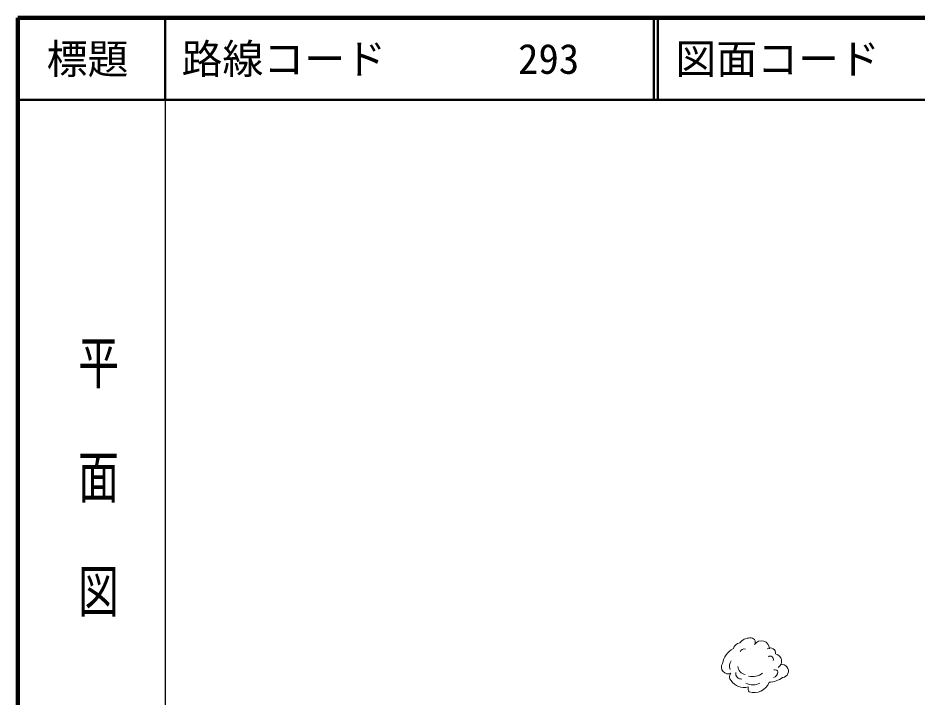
# Model space of a CAD drawing. Units: millimetres, scale not verified. Extents: x 40000 to 680000, y 20000 to 380000.
# Drawn here: x 40000 to 149925, y 296967 to 380000 of the extents above; entities that cross this region are included whole.
import ezdxf
from ezdxf.enums import TextEntityAlignment as Align

# ---------------------------------------------------------------- set-up
doc = ezdxf.new("R2010")
doc.units = ezdxf.units.MM
doc.header["$LTSCALE"] = 1000
for name, color, linetype, lineweight in [('M-BGD', 7, 'Continuous', 13), ('M-BGD-EXST', 7, 'Continuous', 25), ('M-TTL', 2, 'Continuous', 140), ('M-TTL-LINE', 7, 'Continuous', 50)]:
    doc.layers.add(name, color=color, linetype=linetype, lineweight=lineweight)
doc.layers.add('M-TTL-TXT', color=7, linetype='Continuous')
doc.styles.add('@ＭＳ ゴシック', font='')
doc.styles.add('ＭＳ ゴシック', font='')
doc.styles.get('@ＭＳ ゴシック').set_extended_font_data('@MS Gothic')
doc.styles.get('ＭＳ ゴシック').set_extended_font_data('MS Gothic')

msp = doc.modelspace()

# ---------------------------------------------------------------- linework, layer by layer
at = {"layer": 'M-BGD'}
for centre, radius, start, end in [((128431, 302617), 1003, 100.36911, 163.96267), ((129524, 302526), 1668, 91.12724, 139.79945), ((129617, 303677), 532, 328.03056, 103.64474), ((130893, 302846), 992, 0.16744, 146.34862), ((128752, 300562), 2662, 118.8632, 169.19203), ((128825, 302281), 566, 77.79538, 159.42554), ((131999, 302326), 647, 351.36428, 125.97833), ((127962, 300755), 987, 139.11342, 205.07226), ((131988, 301588), 382, 338.15532, 128.10488), ((132475, 301348), 895, 301.937, 79.48924), ((126847, 300629), 831, 148.67163, 292.99536), ((129059, 300769), 1047, 183.39211, 262.09874), ((132535, 299909), 398, 15.06849, 105.06849), ((133405, 300138), 796, 276.5739, 100.34509), ((127614, 299428), 622, 135.4448, 226.46488), ((128450, 299863), 696, 171.30917, 275.41767), ((129793, 301675), 2200, 257.81156, 304.61827), ((131747, 301704), 2935, 271.82875, 306.56894), ((132158, 300103), 767, 285.14602, 353.22381), ((128814, 300137), 1999, 215.45592, 283.60896), ((129861, 300432), 1975, 244.28289, 295.71711), ((130375, 298069), 1098, 173.42858, 205.94899), ((129979, 299499), 1999, 252.80869, 338.65272)]:
    msp.add_arc(centre, radius, start, end, dxfattribs=at)
at = {"layer": 'M-BGD-EXST'}
msp.add_line((58000, 370000), (58000, 20000), dxfattribs=at)
at = {"layer": 'M-TTL'}
for p, q in [((40000, 380000), (40000, 20000)), ((680000, 380000), (40000, 380000))]:
    msp.add_line(p, q, dxfattribs=at)
at = {"layer": 'M-TTL-LINE'}
for p, q in [((58000, 380000), (58000, 370000)), ((117750, 380000), (117750, 370000)), ((118250, 380000), (118250, 370000)), ((40000, 370000), (680000, 370000))]:
    msp.add_line(p, q, dxfattribs=at)

# ---------------------------------------------------------------- texts
at = {"layer": 'M-BGD-EXST', "style": '@ＭＳ ゴシック', "width": 1.4}
msp.add_text('平  面  図', height=3666, rotation=270, dxfattribs=at).set_placement((49777, 306475), align=Align.MIDDLE_RIGHT)
at = {"layer": 'M-TTL-TXT', "style": 'ＭＳ ゴシック'}
msp.add_text('標題', height=3666, dxfattribs=at).set_placement((48500, 375000), align=Align.MIDDLE_CENTER)
for s, p in [('路線コード', (60000, 375000)), ('図面コード', (120380, 375000)), ('293', (101142, 375000))]:
    msp.add_text(s, height=3666, dxfattribs=at).set_placement(p, align=Align.MIDDLE_LEFT)

doc.saveas('drawing.dxf')
